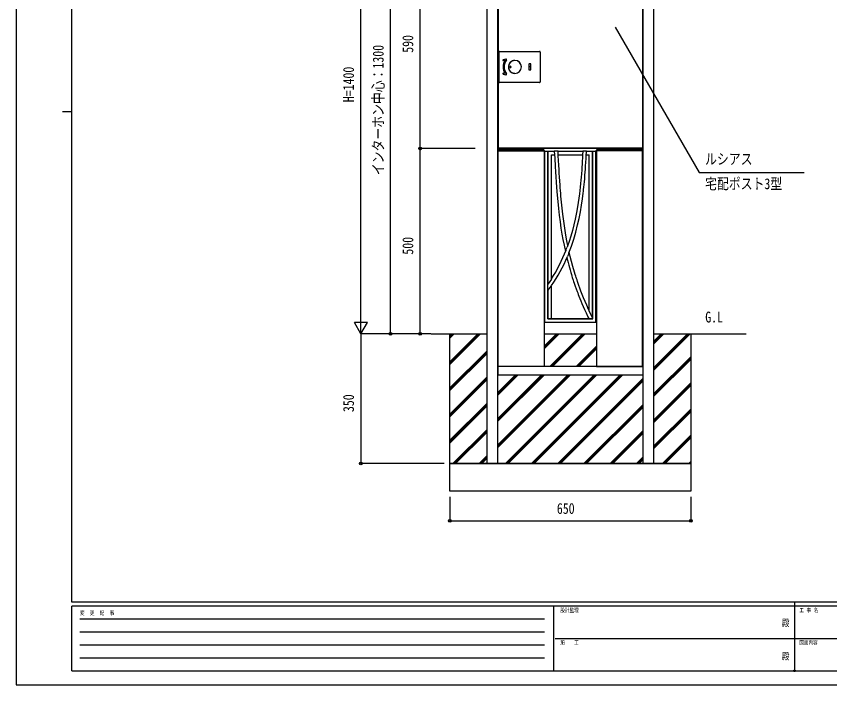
# Model space of a CAD drawing. Units: millimetres, scale not verified. Extents: x -2102 to 2102, y -1485 to 1485.
# Drawn here: x -2102 to 93, y -1485 to 320 of the extents above; entities that cross this region are included whole.
import ezdxf
from ezdxf.enums import TextEntityAlignment as Align

# ---------------------------------------------------------------- set-up
doc = ezdxf.new("R2010")
doc.units = ezdxf.units.MM
doc.header["$LTSCALE"] = 8
doc.header["$PDMODE"] = 32
doc.header["$PDSIZE"] = 4
for name, color, linetype in [('0-1_USER1', 3, 'Continuous'), ('0-3_YKK_A1', 4, 'Continuous'), ('0-4_YKK_D', 6, 'Continuous'), ('0-5_YKK_ZWAK', 7, 'Continuous')]:
    doc.layers.add(name, color=color, linetype=linetype)
doc.styles.add('ＭＳ ゴシック', font='')
doc.styles.get('ＭＳ ゴシック').set_extended_font_data('MS Gothic')

msp = doc.modelspace()

# ---------------------------------------------------------------- linework, layer by layer
at = {"layer": '0-3_YKK_A1'}
for p, q in [((-832.991, 857.5), (-832.991, -887.5)), ((-802.991, -537.5), (-802.991, 857.5)), ((-411.991, 857.5), (-411.991, -537.5)), ((-381.991, -537.5), (-381.991, 857.5)), ((-802.491, 401.5), (-802.491, -35.4)), ((-799.491, 143.092), (-799.491, 223.108)), ((-797.498, 225.1), (-690.483, 225.1)), ((-688.491, 223.108), (-688.491, 143.092)), ((-781.513, 204.298), (-788.305, 202.605)), ((-787.7, 200.179), (-783.731, 201.168)), ((-718.991, 190.85), (-718.991, 175.35)), ((-713.991, 183.1), (-718.991, 183.1)), ((-714.491, 191.35), (-718.491, 191.35)), ((-713.991, 175.35), (-713.991, 190.85)), ((-788.305, 163.595), (-781.513, 161.902)), ((-783.731, 165.032), (-787.7, 166.021)), ((-757.476, 165.607), (-756.991, 165.6)), ((-718.491, 174.85), (-714.491, 174.85)), ((-690.483, 141.1), (-797.498, 141.1)), ((-801.691, -35.4), (-802.491, -35.4)), ((-801.991, -36.4), (-802.491, -36.4)), ((-802.478, -43.288), (-802.409, -42.171)), ((-802.409, -42.171), (-802.407, -42.128)), ((-801.991, -35.6), (-801.691, -35.6)), ((-801.991, -36.4), (-801.691, -36.4)), ((-801.991, -43.5), (-677.991, -43.5)), ((-801.691, -35.6), (-801.691, -35.4)), ((-801.691, -35.6), (-801.691, -36.4)), ((-413.291, -36.4), (-801.691, -36.4)), ((-801.691, -36.4), (-801.691, -37.5)), ((-801.691, -37.5), (-800.891, -37.5)), ((-801.415, -41.189), (-801.417, -41.232)), ((-800.891, -37.5), (-791.391, -37.5)), ((-790.791, -37.5), (-791.391, -37.5)), ((-790.891, -37), (-790.891, -36.4)), ((-790.791, -36.7), (-790.891, -36.7)), ((-790.791, -36.7), (-790.791, -36.4)), ((-790.791, -37.5), (-790.791, -36.7)), ((-421.691, -37.5), (-790.791, -37.5)), ((-678.564, -41.232), (-678.566, -41.189)), ((-677.575, -42.128), (-677.572, -42.171)), ((-677.572, -42.171), (-677.504, -43.288)), ((-537.477, -43.288), (-537.408, -42.171)), ((-537.408, -42.171), (-537.406, -42.128)), ((-412.99, -43.5), (-536.991, -43.5)), ((-536.414, -41.189), (-536.416, -41.232)), ((-421.691, -36.4), (-421.691, -36.7)), ((-421.691, -36.7), (-421.691, -37.5)), ((-421.591, -36.7), (-421.691, -36.7)), ((-421.091, -37.5), (-421.691, -37.5)), ((-421.591, -37), (-421.591, -36.4)), ((-414.091, -37.5), (-421.091, -37.5)), ((-413.563, -41.232), (-413.566, -41.189)), ((-413.291, -35.6), (-413.291, -35.4)), ((-413.291, -35.6), (-413.291, -36.4)), ((-412.991, -35.6), (-413.291, -35.6)), ((-412.991, -36.4), (-413.291, -36.4)), ((-412.991, -35.6), (-412.491, -35.6)), ((-412.491, -36.4), (-412.991, -36.4)), ((-412.574, -42.128), (-412.571, -42.171)), ((-412.571, -42.171), (-412.503, -43.288)), ((-412.491, -35.6), (-412.491, -36.4)), ((-668.491, -497.5), (-668.491, -44)), ((-668.491, -44), (-667.491, -44)), ((-667.491, -403.004), (-667.491, -44)), ((-667.491, -44), (-650.604, -44)), ((-658.491, -54), (-650.065, -54)), ((-658.491, -389.763), (-658.491, -54)), ((-640.591, -44), (-650.604, -44)), ((-650.065, -54), (-650.034, -53.95)), ((-640.079, -54), (-640.591, -44)), ((-640.591, -44), (-573.78, -44)), ((-640.101, -53.947), (-640.079, -54)), ((-640.079, -54), (-574.313, -54)), ((-563.766, -44), (-573.78, -44)), ((-564.298, -54), (-556.491, -54)), ((-563.766, -44), (-547.491, -44)), ((-556.491, -475.546), (-556.491, -54)), ((-538.491, -505.888), (-538.491, -44)), ((-538.491, -44), (-537.491, -44)), ((-537.491, -506.238), (-537.491, -44)), ((-658.491, -389.763), (-667.491, -403.004)), ((-658.491, -496.5), (-658.491, -407.597)), ((-667.491, -496.5), (-667.491, -419.877)), ((-557.558, -496.5), (-557.551, -496.468)), ((-546.491, -497.5), (-547.094, -496.896)), ((-676.491, -505.888), (-677.491, -506.238)), ((-677.491, -506.238), (-674.491, -506.238)), ((-676.491, -505.888), (-538.491, -505.888)), ((-674.228, -506.5), (-674.491, -506.238)), ((-674.228, -506.5), (-540.753, -506.5)), ((-540.491, -506.238), (-540.753, -506.5)), ((-540.491, -506.238), (-537.491, -506.238)), ((-537.491, -506.238), (-538.491, -505.888)), ((-982.491, -537.5), (-832.991, -537.5)), ((-932.49, -542.253), (-927.737, -537.5)), ((-932.49, -612.963), (-857.027, -537.5)), ((-932.49, -545.878), (-924.112, -537.5)), ((-932.49, -616.588), (-853.402, -537.5)), ((-932.49, -549.503), (-920.487, -537.5)), ((-932.49, -620.213), (-849.777, -537.5)), ((-802.991, -887.5), (-802.991, -537.5)), ((-802.991, -537.5), (-801.991, -537.5)), ((-677.991, -570.596), (-644.895, -537.5)), ((-677.991, -574.221), (-641.27, -537.5)), ((-677.991, -577.846), (-637.645, -537.5)), ((-677.991, -537.5), (-536.991, -537.5)), ((-662.684, -626), (-574.184, -537.5)), ((-659.059, -626), (-570.559, -537.5)), ((-655.434, -626), (-566.934, -537.5)), ((-412.991, -537.5), (-411.991, -537.5)), ((-411.991, -537.5), (-411.991, -887.5)), ((-381.991, -887.5), (-381.991, -537.5)), ((-381.991, -537.5), (-132.491, -537.5)), ((-381.991, -557.439), (-362.052, -537.5)), ((-381.991, -628.149), (-291.341, -537.5)), ((-381.991, -561.064), (-358.427, -537.5)), ((-381.991, -631.774), (-287.716, -537.5)), ((-381.991, -564.689), (-354.802, -537.5)), ((-381.991, -635.399), (-284.091, -537.5)), ((-802.991, -554.175), (-801.991, -553.175)), ((-802.991, -557.8), (-801.991, -556.8)), ((-802.991, -561.425), (-801.991, -560.425)), ((-932.49, -683.674), (-832.991, -584.175)), ((-932.49, -687.299), (-832.991, -587.8)), ((-932.49, -690.924), (-832.991, -591.425)), ((-591.973, -626), (-536.991, -571.017)), ((-588.348, -626), (-536.991, -574.642)), ((-584.723, -626), (-536.991, -578.267)), ((-412.991, -588.439), (-411.991, -587.439)), ((-412.991, -592.064), (-411.991, -591.064)), ((-412.991, -595.689), (-411.991, -594.689)), ((-381.991, -698.86), (-282.49, -599.36)), ((-381.991, -702.485), (-282.49, -602.985)), ((-381.991, -706.11), (-282.49, -606.61)), ((-802.991, -624.885), (-801.991, -623.885)), ((-411.991, -626), (-802.991, -626)), ((-802.991, -626), (-802.991, -649)), ((-677.991, -626), (-801.991, -626)), ((-536.991, -626), (-412.991, -626)), ((-411.991, -626), (-411.991, -649)), ((-932.49, -754.385), (-832.991, -654.885)), ((-932.49, -758.01), (-832.991, -658.51)), ((-411.991, -649), (-802.991, -649)), ((-802.991, -695.596), (-756.395, -649)), ((-802.991, -766.307), (-685.684, -649)), ((-802.991, -837.017), (-614.973, -649)), ((-802.991, -699.221), (-752.77, -649)), ((-802.991, -769.932), (-682.059, -649)), ((-802.991, -840.642), (-611.348, -649)), ((-802.991, -702.846), (-749.145, -649)), ((-802.991, -773.557), (-678.434, -649)), ((-802.991, -844.267), (-607.723, -649)), ((-782.763, -887.5), (-544.263, -649)), ((-779.138, -887.5), (-540.638, -649)), ((-775.513, -887.5), (-537.013, -649)), ((-712.052, -887.5), (-473.552, -649)), ((-708.427, -887.5), (-469.927, -649)), ((-704.802, -887.5), (-466.302, -649)), ((-641.341, -887.5), (-411.991, -658.149)), ((-932.49, -761.635), (-832.991, -662.135)), ((-637.716, -887.5), (-411.991, -661.774)), ((-634.091, -887.5), (-411.991, -665.399)), ((-381.991, -769.571), (-282.49, -670.07)), ((-381.991, -773.196), (-282.49, -673.695)), ((-381.991, -776.821), (-282.49, -677.32)), ((-932.49, -825.095), (-832.991, -725.596)), ((-932.49, -828.72), (-832.991, -729.221)), ((-932.49, -832.345), (-832.991, -732.846)), ((-570.631, -887.5), (-411.991, -728.86)), ((-567.006, -887.5), (-411.991, -732.485)), ((-563.381, -887.5), (-411.991, -736.11)), ((-381.991, -840.281), (-282.49, -740.781)), ((-381.991, -843.906), (-282.49, -744.406)), ((-381.991, -847.531), (-282.49, -748.031)), ((-924.184, -887.5), (-832.991, -796.307)), ((-920.559, -887.5), (-832.991, -799.932)), ((-916.934, -887.5), (-832.991, -803.557)), ((-499.92, -887.5), (-411.991, -799.571)), ((-496.295, -887.5), (-411.991, -803.196)), ((-492.67, -887.5), (-411.991, -806.821)), ((-358.499, -887.5), (-282.49, -811.492)), ((-354.874, -887.5), (-282.49, -815.117)), ((-351.249, -887.5), (-282.49, -818.742)), ((-853.473, -887.5), (-832.991, -867.017)), ((-849.848, -887.5), (-832.991, -870.642)), ((-846.223, -887.5), (-832.991, -874.267)), ((-429.209, -887.5), (-411.991, -870.281)), ((-425.584, -887.5), (-411.991, -873.906)), ((-421.959, -887.5), (-411.991, -877.531)), ((-832.991, -887.5), (-802.991, -887.5)), ((-411.991, -887.5), (-381.991, -887.5)), ((-287.788, -887.5), (-282.49, -882.202)), ((-284.163, -887.5), (-282.49, -885.827))]:
    msp.add_line(p, q, dxfattribs=at)
for points in [[(-412.491, 401.5), (-412.491, -35.4), (-413.291, -35.4)], [(-757.471, 200.564), (-760.814, 200.138), (-762.715, 199.416)], [(-762.817, 166.823), (-760.814, 166.062), (-757.471, 165.636)], [(-802.491, -36.4), (-802.491, -35.6), (-801.991, -35.6)], [(-677.703, -43.5), (-678.502, -43.5), (-801.479, -43.5), (-802.278, -43.5)], [(-801.991, -626), (-801.991, -537.5), (-801.991, -43.5)], [(-801.417, -41.232), (-786.061, -41.149), (-770.704, -41.09), (-755.347, -41.055), (-739.991, -41.043), (-724.634, -41.055), (-709.277, -41.09), (-693.92, -41.149), (-678.564, -41.232)], [(-677.991, -43.5), (-677.991, -537.5), (-677.991, -626)], [(-412.702, -43.5), (-413.501, -43.5), (-536.479, -43.5), (-537.277, -43.5)], [(-536.991, -43.5), (-536.991, -537.5), (-536.991, -626)], [(-536.416, -41.232), (-521.06, -41.149), (-505.703, -41.09), (-490.346, -41.055), (-474.99, -41.043), (-459.633, -41.055), (-444.276, -41.09), (-428.919, -41.149), (-413.563, -41.232)], [(-413.291, -36.4), (-413.291, -37.5), (-414.091, -37.5)], [(-412.991, -626), (-412.991, -537.5), (-412.99, -43.5)], [(-677.491, -506.238), (-677.491, -44), (-676.491, -44)], [(-676.491, -505.888), (-676.491, -44), (-668.491, -44)], [(-668.491, -497.5), (-546.491, -497.5), (-546.491, -44), (-538.491, -44)], [(-650.604, -44), (-650.067, -53.977), (-650.065, -54)], [(-650.081, -53.952), (-649.635, -62.335), (-649.185, -70.679), (-648.776, -78.135), (-648.407, -84.722), (-648.079, -90.457), (-647.793, -95.353), (-647.534, -99.733), (-646.667, -113.764), (-645.708, -128.224), (-643.772, -154.222), (-641.49, -180.192), (-639.601, -198.716), (-637.474, -217.105), (-635.166, -234.789), (-632.667, -251.871), (-629.931, -268.676), (-627.37, -282.997), (-624.355, -298.469), (-620.832, -315.023), (-620.705, -315.572)], [(-614.207, -298.13), (-614.788, -295.33), (-616.574, -286.268), (-618.344, -276.795), (-620.392, -265.126), (-622.444, -252.534), (-624.384, -239.628), (-626.148, -226.861), (-627.753, -214.219), (-630.492, -189.76), (-632.731, -166.185), (-633.385, -158.536), (-633.999, -150.991), (-634.583, -143.451), (-635.212, -134.92), (-635.898, -125.109), (-636.632, -113.986), (-637.239, -104.301), (-637.87, -93.757), (-638.526, -82.328), (-639.208, -69.979), (-639.923, -56.673), (-640.066, -53.945)], [(-574.334, -54.349), (-574.758, -62.035), (-575.276, -70.996), (-575.791, -79.436), (-576.302, -87.355), (-576.808, -94.753), (-577.585, -105.327), (-578.327, -114.618), (-579.016, -122.625), (-579.877, -131.891), (-580.81, -141.139), (-581.836, -150.493), (-582.963, -159.955), (-586.105, -182.814), (-589.907, -205.63), (-594.444, -228.308), (-597.991, -243.656), (-601.931, -258.905), (-606.224, -273.851), (-610.657, -287.855), (-615.154, -300.871), (-616.005, -303.198)], [(-611.818, -320.303), (-611.347, -319.128), (-604.573, -300.97), (-598.282, -282.046), (-592.634, -262.812), (-587.634, -243.371), (-583.681, -225.808), (-580.202, -208.144), (-577.168, -190.434), (-574.649, -173.466), (-572.589, -157.507), (-572.023, -152.7), (-571.445, -147.577), (-570.805, -141.612), (-570.114, -134.805), (-569.386, -127.155), (-568.633, -118.665), (-567.867, -109.336), (-567.262, -101.417), (-566.66, -92.98), (-566.063, -84.028), (-565.471, -74.559), (-564.886, -64.576), (-564.309, -54.196)], [(-573.78, -44), (-574.312, -53.979), (-574.313, -54)], [(-564.298, -54), (-563.998, -48.405), (-563.882, -46.208), (-563.766, -44)], [(-547.491, -494.32), (-547.491, -44), (-546.491, -44)], [(-556.422, -475.536), (-558.13, -471.868), (-563.249, -460.402), (-567.769, -449.859), (-571.748, -440.213), (-575.238, -431.438), (-578.784, -422.187), (-581.779, -414.089), (-584.274, -407.118), (-586.314, -401.254), (-587.981, -396.348), (-589.394, -392.101), (-590.599, -388.413), (-591.607, -385.279), (-592.705, -381.813), (-594.209, -376.969), (-596.086, -370.765), (-600.317, -356.055), (-604.061, -342.069), (-607.446, -328.508), (-610.29, -316.295)], [(-616.793, -332.388), (-615.303, -338.438), (-613.613, -345.068), (-611.862, -351.712), (-610.049, -358.371), (-608.171, -365.046), (-606.279, -371.554), (-604.576, -377.246), (-603.101, -382.056), (-602.043, -385.438), (-601.176, -388.174), (-600.487, -390.323), (-599.629, -392.969), (-598.466, -396.505), (-596.981, -400.939), (-594.288, -408.769), (-591.662, -416.154), (-589.132, -423.055), (-587.581, -427.19), (-586.002, -431.327), (-584.11, -436.197), (-581.856, -441.876), (-579.213, -448.377), (-576.15, -455.715), (-572.843, -463.415), (-569.095, -471.889), (-564.864, -481.157), (-560.106, -491.24), (-557.544, -496.483)], [(-667.491, -419.877), (-667.644, -419.886), (-667.789, -419.515), (-667.935, -418.665), (-668.084, -416.987), (-668.195, -413.864), (-668.2, -411.511), (-668.15, -409.183), (-667.957, -405.748), (-667.787, -404.196), (-667.612, -403.302), (-667.491, -403.004)], [(-667.491, -419.877), (-662.362, -412.997), (-658.491, -407.597)], [(-547.491, -494.32), (-551.858, -485.333), (-556.491, -475.546)], [(-668.491, -497.5), (-667.491, -496.5), (-658.491, -496.5), (-557.558, -496.5)], [(-547.094, -496.896), (-547.175, -496.913), (-548.203, -497.065), (-549.58, -497.171), (-551.275, -497.218), (-553.192, -497.187), (-555.099, -497.064), (-556.628, -496.852), (-557.453, -496.594), (-557.558, -496.5)], [(-381.991, -537.5), (-282.49, -537.5), (-282.49, -887.5), (-932.49, -887.5), (-932.49, -537.5), (-832.991, -537.5)]]:
    msp.add_lwpolyline(points, dxfattribs=at)
msp.add_lwpolyline([(-932.49, -887.5), (-282.49, -887.5), (-282.49, -962.5), (-932.49, -962.5)], close=True, dxfattribs=at)
for centre, radius, start, end in [((-797.501, 223.11), 1.99, 89.92772, 180.07228), ((-690.48, 223.11), 1.99, 359.92772, 90.07228), ((-788.002, 201.392), 1.25, 104, 180), ((-788.002, 201.392), 1.25, 180, 284), ((-756.991, 183.1), 31.75, 146.31167, 180), ((-756.991, 183.1), 29.25, 141.02124, 180), ((-783.658, 200.877), 0.3, 326.31167, 104), ((-781.089, 202.6), 1.75, 0, 104), ((-781.089, 202.6), 1.75, 321.02124, 0), ((-756.991, 183.1), 17.65, 0, 180), ((-756.991, 183.1), 17.5, 90, 255.45427), ((-756.972, 183.1), 17.296, 91.877, 268.123), ((-756.991, 183.1), 17.5, 270, 90), ((-756.991, 183.1), 31.75, 180, 213.68833), ((-756.991, 183.1), 29.25, 180, 218.97876), ((-756.991, 183.1), 17.65, 180, 0), ((-768.991, 183.1), 1.75, 90, 270), ((-768.991, 183.1), 1.75, 270, 90), ((-718.491, 190.85), 0.5, 90, 180), ((-714.491, 190.85), 0.5, 0, 90), ((-788.002, 164.808), 1.25, 76, 180), ((-788.002, 164.808), 1.25, 180, 256), ((-783.658, 165.323), 0.3, 256, 33.68833), ((-781.089, 163.6), 1.75, 256, 0), ((-781.089, 163.6), 1.75, 0, 38.97876), ((-718.491, 175.35), 0.5, 180, 270), ((-714.491, 175.35), 0.5, 270, 0), ((-797.501, 143.09), 1.99, 179.92772, 270.07228), ((-690.48, 143.09), 1.99, 269.92772, 0.07228), ((-802.278, -43.3), 0.2, 176.5, 270), ((-801.411, -42.232), 1, 90.3518, 176.49989), ((-801.408, -42.189), 1, 90.35194, 176.5), ((-739.991, -10041), 10000, 90, 90.35194), ((-791.391, -37), 0.5, 270, 0), ((-739.991, -10041), 10000, 89.64806, 90), ((-678.573, -42.189), 1, 3.5, 89.64806), ((-678.57, -42.232), 1, 3.50011, 89.6482), ((-677.703, -43.3), 0.2, 270, 3.5), ((-537.277, -43.3), 0.2, 176.5, 270), ((-536.41, -42.232), 1, 90.3518, 176.49989), ((-536.408, -42.189), 1, 90.35194, 176.5), ((-474.99, -10041), 10000, 90, 90.35194), ((-474.99, -10041), 10000, 89.64806, 90), ((-421.091, -37), 0.5, 180, 270), ((-413.572, -42.189), 1, 3.5, 89.64806), ((-413.569, -42.232), 1, 3.50011, 89.6482), ((-412.702, -43.3), 0.2, 270, 3.5), ((-933.561, -188.433), 337.678, 338.66529, 340.13013), ((-1003.293, -166.986), 410.466, 327.18241, 339.41797), ((-990.914, -173.841), 406.339, 324.93505, 337.58443), ((-311.851, -447.96), 325.994, 156.94715, 158.55728), ((-557.697, -497.208), 10.607, 1.68687, 15.79935)]:
    msp.add_arc(centre, radius, start, end, dxfattribs=at)
at = {"layer": '0-4_YKK_D'}
for p, q in [((-1172.49, -502.5), (-1172.49, 827.5)), ((-1092.49, -537.5), (-1092.49, 762.493)), ((-1012.49, -37.5), (-1012.49, 552.5)), ((-863.991, -37.5), (-1013.49, -37.5)), ((-863.991, -37.5), (-1013.49, -37.5)), ((-1012.49, -537.5), (-1012.49, -37.5)), ((-1172.49, -537.5), (-1172.49, -476.878)), ((-1172.49, -537.5), (-1189.99, -507.189)), ((-1154.99, -507.189), (-1189.99, -507.189)), ((-1172.49, -537.5), (-1154.99, -507.189)), ((-983.491, -537.5), (-1173.49, -537.5)), ((-983.491, -537.5), (-1173.49, -537.5)), ((-1172.49, -537.5), (-1172.49, -887.5)), ((-983.491, -537.5), (-1093.49, -537.5)), ((-983.491, -537.5), (-1013.49, -537.5)), ((-947.49, -887.5), (-1173.49, -887.5)), ((-932.49, -977.5), (-932.49, -1043.5)), ((-282.49, -977.5), (-282.49, -1043.5)), ((-932.49, -1042.5), (-282.49, -1042.5))]:
    msp.add_line(p, q, dxfattribs=at)
msp.add_lwpolyline([(-486.387, 290.185), (-259.893, -102.114), (23.84, -102.114)], dxfattribs=at)
for centre in [(-1012.49, -37.5), (-1012.49, -37.5), (-1092.49, -537.5), (-1012.49, -537.5), (-1172.49, -887.5), (-932.49, -1042.5), (-282.49, -1042.5)]:
    msp.add_circle(centre, 3.75, dxfattribs=at)
at = {"layer": '0-5_YKK_ZWAK'}
for p, q in [((-1952.49, -1262.5), (-1952.49, 1387.5)), ((-1977.49, 62.5), (-1952.49, 62.5)), ((1947.51, -1262.5), (-1952.49, -1262.5)), ((-652.49, -1272.5), (-1952.49, -1272.5)), ((-1952.49, -1447.5), (-1952.49, -1272.5)), ((-652.49, -1272.5), (-652.49, -1447.5)), ((-2.49, -1272.5), (-652.49, -1272.5)), ((-2.49, -1262.5), (-2.49, -1447.5)), ((647.51, -1272.5), (-2.49, -1272.5)), ((-1931.24, -1307.5), (-677.49, -1307.5)), ((-1931.24, -1342.5), (-677.49, -1342.5)), ((-648.74, -1360), (-2.49, -1360)), ((-2.49, -1360), (647.51, -1360)), ((-1931.24, -1377.5), (-677.49, -1377.5)), ((-1931.24, -1412.5), (-677.49, -1412.5)), ((-1952.49, -1447.5), (-652.49, -1447.5)), ((-652.49, -1447.5), (-2.49, -1447.5)), ((-2.49, -1447.5), (647.51, -1447.5))]:
    msp.add_line(p, q, dxfattribs=at)
msp.add_lwpolyline([(-2102.5, -1485), (2102.5, -1485), (2102.5, 1485), (-2102.5, 1485)], close=True, dxfattribs=at)
msp.add_point((-2.49, -1447.5), dxfattribs=at)

# ---------------------------------------------------------------- texts
at = {"layer": '0-1_USER1', "style": 'ＭＳ ゴシック', "width": 0.8}
msp.add_text('G.L', height=29.33, dxfattribs=at).set_placement((-243.393, -515.709), align=Align.BOTTOM_LEFT)
at = {"layer": '0-4_YKK_D', "style": 'ＭＳ ゴシック', "width": 0.8}
for s, p in [('590', (-1022.49, 221.233)), ('インターホン中心：1300', (-1102.49, -109.37)), ('H=1400', (-1182.49, 87.833)), ('500', (-1022.49, -323.767)), ('350', (-1182.49, -748.767))]:
    msp.add_text(s, height=29.33, rotation=90, dxfattribs=at).set_placement(p, align=Align.BOTTOM_LEFT)
for s, p in [('ルシアス', (-243.845, -89.101)), ('宅配ポスト3型', (-243.845, -155.768)), ('650', (-643.757, -1032.5))]:
    msp.add_text(s, height=29.33, dxfattribs=at).set_placement(p, align=Align.BOTTOM_LEFT)
at = {"layer": '0-5_YKK_ZWAK', "style": 'ＭＳ ゴシック', "width": 0.8}
for s, height, p in [('変  更  記  事', 11, (-1930.655, -1300)), ('設計監理', 11, (-634.157, -1292.5)), ('工 事 名', 11, (10.635, -1292.5)), ('殿', 18.33, (-36.833, -1332.917)), ('施\u3000\u3000工', 11, (-634.157, -1380)), ('図面内容', 11, (10.635, -1380)), ('殿', 18.33, (-36.833, -1422.917))]:
    msp.add_text(s, height=height, dxfattribs=at).set_placement(p, align=Align.BOTTOM_LEFT)

doc.saveas('drawing.dxf')
